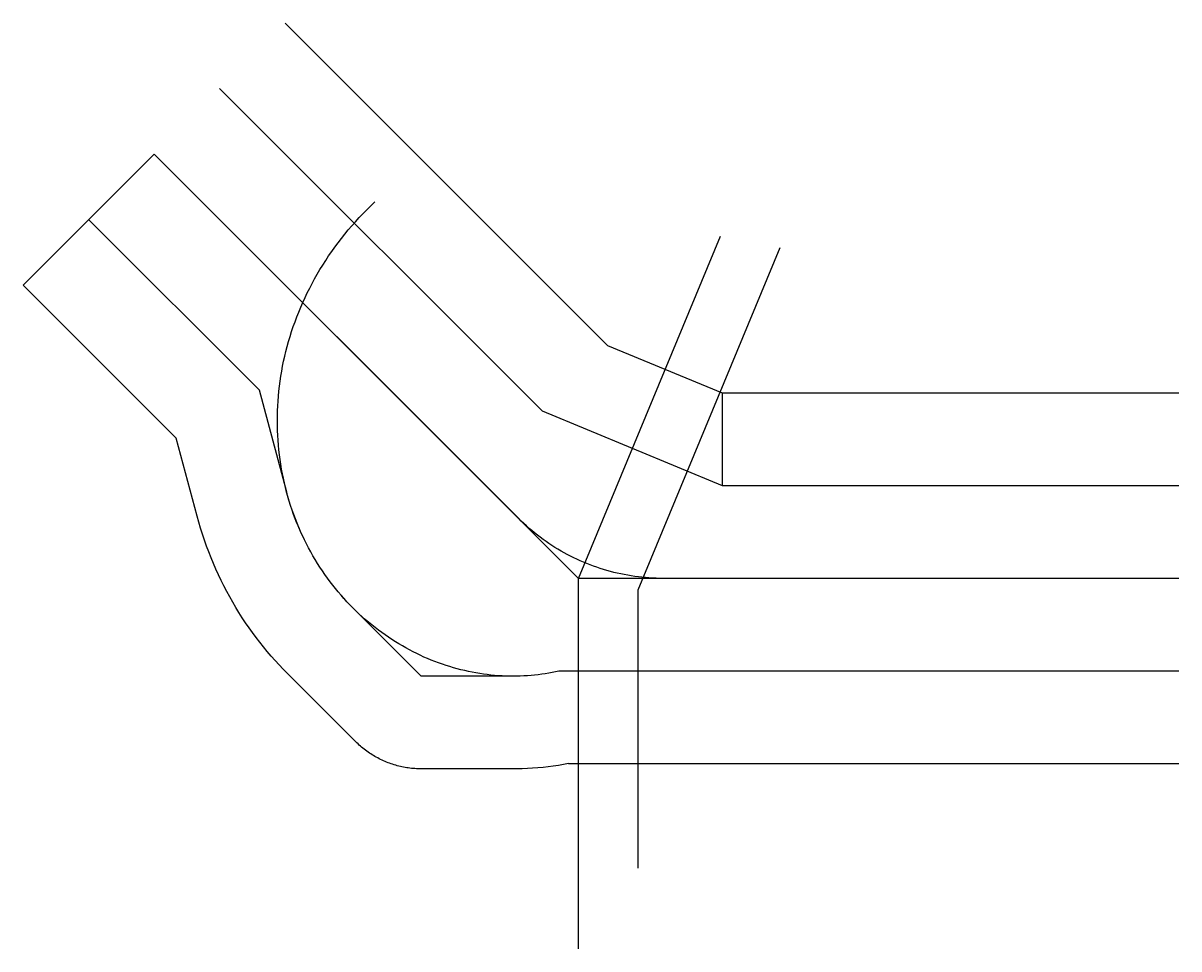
# Model space of a CAD drawing. Header units: metres. Extents: x -13881 to 15000, y -9260 to 13881.
import ezdxf

# ---------------------------------------------------------------- set-up
doc = ezdxf.new("R2010")
doc.units = ezdxf.units.M

msp = doc.modelspace()

# ---------------------------------------------------------------- linework, layer by layer
at = {"color": 1}
for p, q in [((-7333, 13881), (730, 5817)), ((-8970, 12244), (-906, 4180)), ((-13881, 7333), (-10607, 10607)), ((0, 0), (-10607, 10607)), ((-7977, 4703), (-12244, 8970)), ((-10053, 3505), (-13881, 7333)), ((3597, 4630), (730, 5817)), ((-7294, 2155), (-7977, 4703)), ((15000, 4630), (3597, 4630)), ((3597, 2315), (3597, 4630)), ((3597, 2315), (-906, 4180)), ((-9530, 1556), (-10053, 3505)), ((15000, 2315), (3597, 2315)), ((15000, 0), (0, 0)), ((-3933, -2444), (-5640, -737)), ((-7277, -2374), (-5570, -4081)), ((-1637, -2444), (-3933, -2444)), ((15000, -2315), (-490, -2315)), ((-1637, -4759), (-3933, -4759)), ((-252, -4630), (15000, -4630))]:
    msp.add_line(p, q, dxfattribs=at)
for points in [[(15000, 0), (2115, 0), (2026, 1), (1937, 3), (1848, 7), (1759, 12), (1670, 19), (1581, 28), (1493, 38), (1404, 50), (1316, 63), (1228, 78), (1141, 94), (1053, 112), (966, 131), (880, 152), (793, 174), (708, 198), (622, 223), (537, 250), (453, 278), (369, 308), (285, 339), (202, 372), (120, 406), (38, 441), (-43, 478), (-123, 517), (-203, 557), (-282, 598), (-360, 640), (-438, 684), (-515, 729), (-591, 776), (-666, 824), (-740, 873), (-814, 923), (-886, 975), (-958, 1028), (-1029, 1082), (-1098, 1138), (-1167, 1195), (-1235, 1252), (-1302, 1311), (-1367, 1372), (-1432, 1433), (-1495, 1495), (-1495, 1495), (-10607, 10607)], [(-490, -2315), (-575, -2334), (-660, -2351), (-747, -2367), (-834, -2382), (-921, -2395), (-1009, -2406), (-1098, -2416), (-1187, -2425), (-1276, -2432), (-1366, -2437), (-1457, -2441), (-1547, -2444), (-1639, -2444), (-1730, -2444), (-1822, -2441), (-1914, -2437), (-2007, -2431), (-2099, -2424), (-2192, -2415), (-2285, -2405), (-2378, -2392), (-2472, -2378), (-2565, -2363), (-2658, -2345), (-2752, -2326), (-2845, -2305), (-2939, -2283), (-3032, -2259), (-3126, -2233), (-3219, -2205), (-3312, -2176), (-3404, -2145), (-3497, -2112), (-3589, -2078), (-3681, -2041), (-3773, -2003), (-3864, -1964), (-3955, -1922), (-4046, -1879), (-4136, -1834), (-4225, -1787), (-4314, -1739), (-4403, -1689), (-4491, -1637), (-4578, -1583), (-4665, -1528), (-4751, -1471), (-4836, -1413), (-4920, -1352), (-5004, -1290), (-5087, -1227), (-5169, -1162), (-5250, -1095), (-5330, -1026), (-5410, -956), (-5488, -884), (-5565, -811), (-5641, -736), (-5717, -659), (-5791, -581), (-5864, -501), (-5935, -420), (-6006, -338), (-6075, -254), (-6143, -168), (-6210, -81), (-6275, 8), (-6340, 98), (-6402, 189), (-6464, 282), (-6523, 376), (-6582, 471), (-6639, 568), (-6694, 666), (-6748, 765), (-6800, 865), (-6851, 967), (-6900, 1070), (-6947, 1174), (-6993, 1279), (-7037, 1385), (-7079, 1492), (-7120, 1601), (-7158, 1710), (-7195, 1820), (-7230, 1932), (-7263, 2044), (-7295, 2157), (-7324, 2271), (-7352, 2386), (-7377, 2502), (-7401, 2618), (-7423, 2735), (-7442, 2853), (-7460, 2972), (-7476, 3091), (-7489, 3211), (-7501, 3331), (-7510, 3452), (-7518, 3573), (-7523, 3695), (-7526, 3817), (-7527, 3940), (-7526, 4063), (-7523, 4186), (-7518, 4310), (-7510, 4434), (-7500, 4558), (-7488, 4682), (-7474, 4806), (-7458, 4931), (-7439, 5055), (-7418, 5179), (-7395, 5304), (-7370, 5428), (-7342, 5552), (-7312, 5676), (-7280, 5800), (-7246, 5924), (-7209, 6047), (-7171, 6170), (-7129, 6293), (-7086, 6415), (-7041, 6537), (-6993, 6658), (-6943, 6779), (-6890, 6899), (-6836, 7018), (-6779, 7137), (-6720, 7255), (-6659, 7373), (-6596, 7489), (-6530, 7605), (-6462, 7720), (-6392, 7834), (-6320, 7948), (-6246, 8060), (-6169, 8171), (-6091, 8281), (-6010, 8390), (-5927, 8498), (-5843, 8604), (-5756, 8710), (-5667, 8814), (-5576, 8917), (-5483, 9018), (-5387, 9118), (-5290, 9217), (-5192, 9314), (-5091, 9410), (-5091, 9410)], [(0, -9260), (0, 0), (3544, 8555)], [(5026, 8260), (1482, -295), (1482, -7240)], [(-5640, -737), (-5715, -660), (-5789, -582), (-5862, -503), (-5934, -422), (-6005, -339), (-6074, -255), (-6142, -169), (-6209, -82), (-6274, 6), (-6339, 96), (-6401, 187), (-6463, 280), (-6523, 374), (-6581, 469), (-6638, 566), (-6693, 664), (-6747, 763), (-6799, 864), (-6850, 965), (-6899, 1068), (-6947, 1172), (-6992, 1277), (-7036, 1383), (-7078, 1491), (-7119, 1599), (-7158, 1708), (-7195, 1819), (-7230, 1930), (-7263, 2042), (-7294, 2155)], [(-7277, -2374), (-7381, -2269), (-7483, -2161), (-7583, -2052), (-7681, -1940), (-7778, -1827), (-7873, -1712), (-7966, -1595), (-8058, -1475), (-8147, -1354), (-8235, -1232), (-8321, -1107), (-8404, -981), (-8486, -853), (-8565, -723), (-8643, -591), (-8718, -458), (-8791, -324), (-8862, -187), (-8931, -50), (-8997, 90), (-9061, 230), (-9123, 373), (-9183, 516), (-9240, 661), (-9294, 807), (-9347, 955), (-9396, 1103), (-9444, 1253), (-9488, 1404), (-9530, 1556)], [(-490, -2315), (-575, -2334), (-660, -2351), (-747, -2367), (-834, -2382), (-921, -2395), (-1009, -2406), (-1098, -2416), (-1187, -2425), (-1276, -2432), (-1366, -2437), (-1457, -2441), (-1547, -2444), (-1637, -2444)], [(-3933, -4759), (-3973, -4759), (-4013, -4758), (-4054, -4756), (-4094, -4754), (-4134, -4751), (-4175, -4747), (-4215, -4742), (-4255, -4737), (-4295, -4731), (-4335, -4724), (-4374, -4717), (-4414, -4709), (-4453, -4700), (-4493, -4691), (-4532, -4681), (-4571, -4670), (-4610, -4658), (-4648, -4646), (-4686, -4633), (-4724, -4620), (-4762, -4606), (-4800, -4591), (-4837, -4575), (-4874, -4559), (-4911, -4543), (-4948, -4525), (-4984, -4507), (-5020, -4488), (-5055, -4469), (-5090, -4449), (-5125, -4429), (-5159, -4408), (-5194, -4386), (-5227, -4364), (-5261, -4341), (-5293, -4317), (-5326, -4293), (-5358, -4269), (-5390, -4244), (-5421, -4218), (-5451, -4192), (-5482, -4165), (-5512, -4138), (-5541, -4110), (-5570, -4081)], [(-252, -4630), (-378, -4653), (-505, -4673), (-632, -4692), (-761, -4708), (-889, -4722), (-1019, -4734), (-1149, -4744), (-1279, -4751), (-1410, -4756), (-1541, -4759), (-1637, -4759)]]:
    msp.add_lwpolyline(points, dxfattribs=at)

doc.saveas('drawing.dxf')
